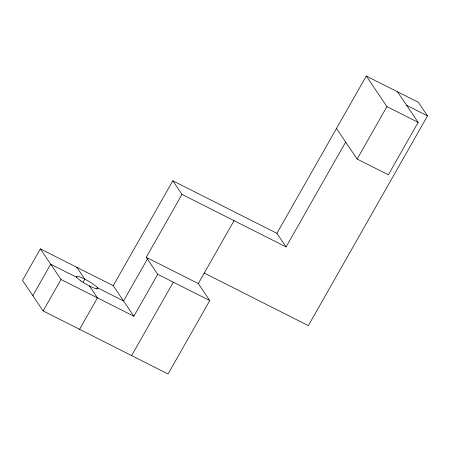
<?xml version="1.0" encoding="UTF-8"?>
<svg xmlns="http://www.w3.org/2000/svg" width="450" height="450" viewBox="0 0 450 450"><rect width="100%" height="100%" fill="white"/><g stroke="black" fill="none" stroke-linecap="round" stroke-linejoin="round"><path stroke-width="0.67" d="M113.242 285.666L40.371 248.895L22.5 280.356L43.138 310.939L168.058 373.978L209.756 300.566L198.292 283.579L146.244 257.31L181.986 194.389L172.817 180.799L113.242 285.666L133.881 316.249L157.708 274.303L146.244 257.31M32.816 295.65L50.693 264.189L76.714 277.318M43.138 310.939L61.009 279.478L40.371 248.895M83.115 282.201L84.831 279.174L76.809 267.283M96.846 289.035L97.538 287.826L123.559 300.96L147.392 259.009M79.571 329.327L97.442 297.861L89.421 285.969M131.619 355.59L173.323 282.178M198.292 283.579L234.039 220.657M345.662 142.054L286.088 246.921L276.919 233.331L366.277 76.022L418.326 102.291L427.5 115.881L308.351 325.62L204.249 273.088M397.507 91.783L418.146 122.366L388.356 174.797L357.126 159.041L386.916 106.605L366.277 76.022M406.682 105.373L427.5 115.881M386.916 106.605L418.146 122.366M172.817 180.799L276.919 233.331M181.986 194.389L286.088 246.921M157.708 274.303L209.756 300.566M61.009 279.478L133.881 316.249M336.493 128.458L357.126 159.041M80.921 280.941A12.212 1.912 29.6 0 0 97.734 288.619A12.212 1.912 29.6 0 0 82.716 278.156A12.212 1.912 29.6 0 0 80.921 280.941"/></g></svg>
